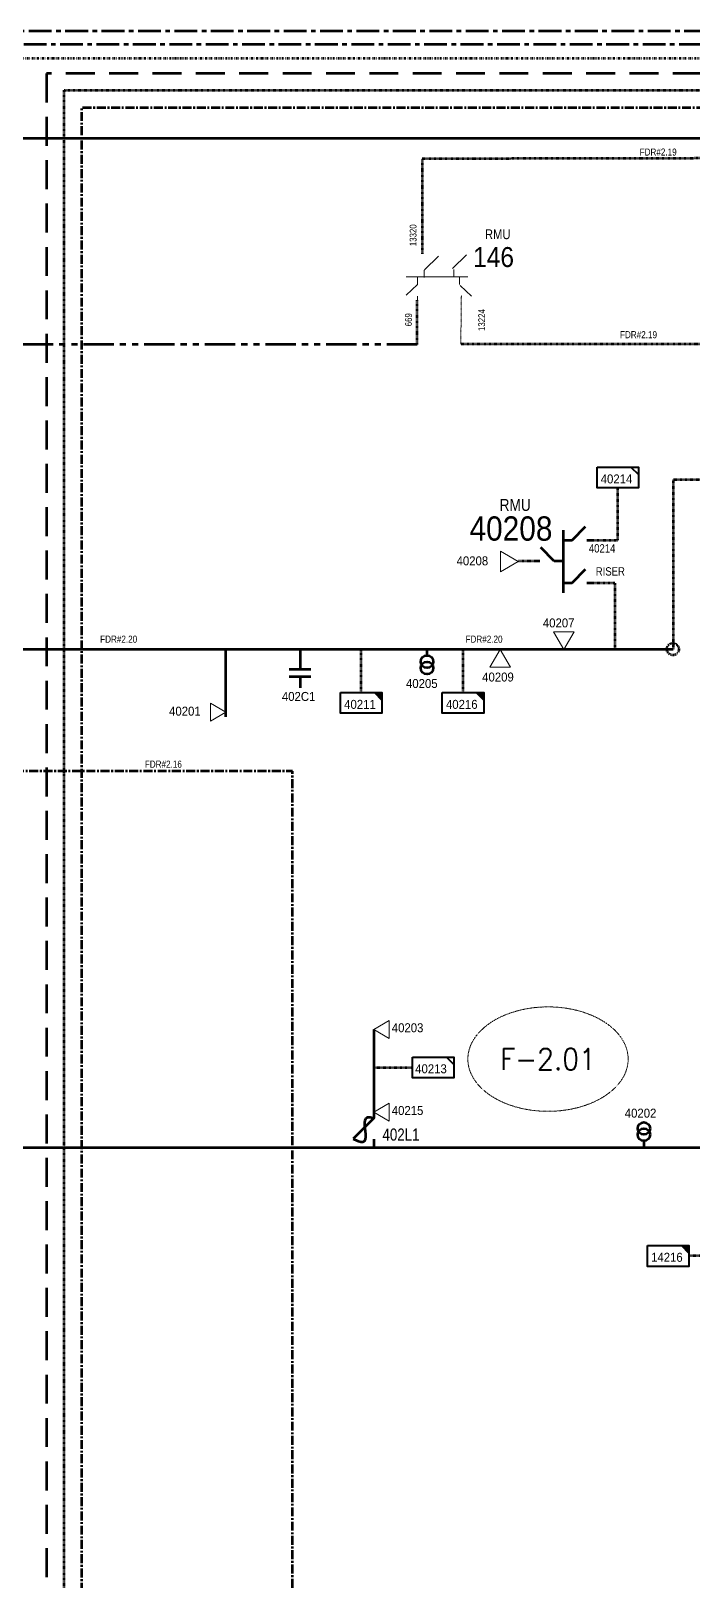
# Model space of a CAD drawing. Header units: metres. Extents: x 65984 to 144644, y -19036 to 23726.
# Drawn here: x 115430 to 115702, y 21754 to 22392 of the extents above; entities that cross this region are included whole.
import ezdxf
from ezdxf.enums import TextEntityAlignment as Align

# ---------------------------------------------------------------- set-up
doc = ezdxf.new("R2010")
doc.units = ezdxf.units.M
doc.header["$MEASUREMENT"] = 0
for name, pattern in [('( Center )', [2, 1.25, -0.25, 0.25, -0.25]), ('( Phantom )', [2.5, 1.25, -0.25, 0.25, -0.25, 0.25, -0.25]), ('DGN Style 3', [0.013877, 0, -0.013877]), ('DGN Style 6', [1.9, 0.7, -0.4, 0, -0.4, 0, -0.4]), ('HIDDEN2', [2381.25, 1587.5, -793.75])]:
    doc.linetypes.add(name, pattern=pattern)
doc.layers.get('0').update_dxf_attribs({"color": 95, "lineweight": 40})
for name, color, linetype, lineweight in [('CAPACITOR', 5, 'Continuous', 40), ('d_eos', 111, 'Continuous', 40), ('d_eos no', 121, 'Continuous', 40), ('d_fco', 5, 'Continuous', 40), ('d_fco text', 95, 'Continuous', 40), ('d_oh branch', 94, 'Continuous', 40), ('d_switch', 95, 'Continuous', 40), ('d_tf', 1, 'Continuous', 40), ('d_tf no', 6, 'Continuous', 40), ('d_tf_200', 1, 'Continuous', 40), ('d_ug cable', 95, 'Continuous', 40), ('d_ug main line', 95, 'Continuous', 40), ('d_unit sub', 7, 'Continuous', 40), ('FDR  1  16', 234, 'Continuous', 40), ('fedr no', 95, 'Continuous', 40), ('Level 37', 7, 'Continuous', 0), ('O H MAIN FEEDER', 4, 'Continuous', 100)]:
    doc.layers.add(name, color=color, linetype=linetype, lineweight=lineweight)
doc.styles.add('Style-Arial', font='arial.ttf')
doc.styles.add('Style-ENGINEERING', font='ENGINEERING.shx')
doc.styles.add('Style-msdefault', font='msdefault.shx')
doc.styles.add('Style-STANDARD', font='STANDARD.shx')

# ---------------------------------------------------------------- blocks, each defined once
blk = doc.blocks.new('*U654')
at = {"layer": 'CAPACITOR', "color": 5, "linetype": 'Continuous', "lineweight": 100}
for p, q in [((-6.4, -8.6), (-6.4, 8.6)), ((-0.7, -8.6), (-0.7, 8.6)), ((-6.4, 0), (-15, 0)), ((15, 0), (-0.7, 0))]:
    blk.add_line(p, q, dxfattribs=at)
blk = doc.blocks.new('TFU_4')
at = {"layer": 'd_tf_200', "color": 140, "linetype": 'Continuous', "lineweight": 53}
blk.add_line((0, 10), (0, 0), dxfattribs=at)
for centre in [(0, 30), (0, 20)]:
    blk.add_circle(centre, 10, dxfattribs=at)
blk = doc.blocks.new('TF_8')
at = {"color": 0, "linetype": 'ByBlock', "lineweight": -2}
blk.add_line((6.3, 4.95), (9.9, 1.35), dxfattribs=at)
blk.add_3dface([(-10.1, 4.95), (9.9, 4.95), (9.9, -5.05), (-10.1, -5.05)], dxfattribs=at)
blk = doc.blocks.new('exist.us-1000kva')
at = {"color": 0, "linetype": 'ByBlock', "lineweight": -2, "flags": 128}
blk.add_lwpolyline([(40, 12.9), (32.8, 20), (40, 20)], close=True, dxfattribs=at)
at = {"color": 0, "linetype": 'ByBlock', "lineweight": -2, "extrusion": (0, 0, -1)}
blk.add_solid([(-40, 12.9), (-32.8, 20), (-40, 20)], dxfattribs=at)
at = {"color": 0, "linetype": 'ByBlock', "lineweight": -2, "xscale": 2, "yscale": 2}
blk.add_blockref('TF_8', (20.2, 10.1), dxfattribs=at)
blk = doc.blocks.new('TFU_62')
at = {"layer": 'd_tf_200', "color": 191, "linetype": 'Continuous', "lineweight": 53}
blk.add_line((0, 10), (0, 0), dxfattribs=at)
for centre in [(0, 30), (0, 20)]:
    blk.add_circle(centre, 10, dxfattribs=at)
blk = doc.blocks.new('FUSE01')
at = {"color": 0, "linetype": 'ByBlock', "lineweight": -2}
blk.add_line((0, -17.15), (0, -22.55), dxfattribs=at)
at = {"color": 0, "linetype": 'ByBlock', "lineweight": -2, "flags": 128}
blk.add_lwpolyline([(0, 0.05), (0, -5.75), (-11.2, -16.95)], dxfattribs=at)
at = {"color": 0, "linetype": 'ByBlock', "lineweight": -2}
blk.add_open_spline([(-11.2, -16.95), (3.4, -25.35), (-11.6, -1.35), (0, -5.75)], degree=3, dxfattribs=at)
blk = doc.blocks.new('TRA1_5')
at = {"layer": 'd_tf', "color": 140, "linetype": 'Continuous', "lineweight": 0, "ltscale": 0.000215867, "flags": 128}
blk.add_lwpolyline([(10.1, -17), (0.1, 0), (-9.9, -17)], close=True, dxfattribs=at)
blk = doc.blocks.new('TRA1_4')
at = {"layer": 'd_tf', "color": 140, "linetype": 'Continuous', "lineweight": 0, "ltscale": 0.000215867, "xscale": 1.000046566207833, "yscale": 1.000046566207833, "zscale": 1.000046566207833, "rotation": 180}
blk.add_blockref('TRA1_5', (0, 0), dxfattribs=at)
blk = doc.blocks.new('TRA1_7')
at = {"layer": 'd_tf', "color": 191, "linetype": 'Continuous', "lineweight": 0, "ltscale": 0.000215867, "flags": 128}
blk.add_lwpolyline([(10.1, -17), (0.1, 0), (-9.9, -17)], close=True, dxfattribs=at)
blk = doc.blocks.new('TRA1_6')
at = {"layer": 'd_tf', "color": 191, "linetype": 'Continuous', "lineweight": 0, "ltscale": 0.000215867, "xscale": 1.000046566207833, "yscale": 1.000046566207833, "zscale": 1.000046566207833, "rotation": 180}
blk.add_blockref('TRA1_7', (0, 0), dxfattribs=at)
blk = doc.blocks.new('TRA1_539')
at = {"layer": 'd_tf', "color": 140, "linetype": 'Continuous', "lineweight": 0, "ltscale": 0.000215867, "flags": 128}
blk.add_lwpolyline([(10.1, -17.1), (0.1, -0.1), (-9.9, -17.1)], close=True, dxfattribs=at)
blk = doc.blocks.new('TRA1_538')
at = {"layer": 'd_tf', "color": 140, "linetype": 'Continuous', "lineweight": 0, "ltscale": 0.000215867, "xscale": 1.000046566207833, "yscale": 1.000046566207833, "zscale": 1.000046566207833, "rotation": 180}
blk.add_blockref('TRA1_539', (0, 0), dxfattribs=at)
blk = doc.blocks.new('TRA1_541')
at = {"layer": 'd_tf', "color": 140, "linetype": 'Continuous', "lineweight": 0, "ltscale": 0.000215867, "extrusion": (0, 0, -1), "flags": 128}
blk.add_lwpolyline([(-10.1, -17.1), (-0.1, -0.1), (9.9, -17.1)], close=True, dxfattribs=at)
blk = doc.blocks.new('TRA1_540')
at = {"layer": 'd_tf', "color": 140, "linetype": 'Continuous', "lineweight": 0, "ltscale": 0.000215867, "xscale": 1.000046566207833, "yscale": 1.000046566207833, "zscale": 1.000046566207833, "rotation": 180}
blk.add_blockref('TRA1_541', (0, 0), dxfattribs=at)

msp = doc.modelspace()

# ---------------------------------------------------------------- linework, layer by layer
at = {"layer": 'd_eos', "color": 7, "linetype": 'Continuous', "lineweight": 13, "ltscale": 0.587663}
for p, q in [((115592.1, 22293.23), (115597.86, 22298.82)), ((115603.64, 22293.79), (115609.4, 22299.38))]:
    msp.add_line(p, q, dxfattribs=at)
at = {"layer": 'd_eos', "color": 7, "linetype": 'Continuous', "lineweight": 13, "ltscale": 0.506023}
for p, q in [((115604.15, 22290.28), (115604.15, 22293.34)), ((115584.48, 22290.28), (115609.9, 22290.28)), ((115589.17, 22287.21), (115584.55, 22282.73)), ((115589.17, 22290.28), (115589.17, 22287.21)), ((115591.91, 22289.96), (115591.91, 22293.03)), ((115606.5, 22287.14), (115606.5, 22290.21)), ((115606.82, 22286.78), (115611.44, 22282.3)), ((115589.17, 22282.3), (115589.17, 22280.44))]:
    msp.add_line(p, q, dxfattribs=at)
at = {"layer": 'd_eos', "color": 7, "linetype": 'Continuous', "lineweight": 211, "ltscale": 0.54966}
for p, q in [((115649.27, 22186.05), (115649.27, 22160.14)), ((115653, 22181.86), (115658.44, 22187.48)), ((115645.54, 22173.16), (115640.09, 22178.78)), ((115649.27, 22181.86), (115653, 22181.86)), ((115658.96, 22181.86), (115661.23, 22181.86)), ((115639.57, 22173.16), (115637.3, 22173.16)), ((115649.26, 22173.16), (115645.54, 22173.16)), ((115652.99, 22164.27), (115658.44, 22169.88)), ((115649.27, 22164.27), (115652.99, 22164.27)), ((115658.96, 22164.27), (115661.23, 22164.27))]:
    msp.add_line(p, q, dxfattribs=at)
at = {"layer": 'd_oh branch', "color": 140, "linetype": 'Continuous', "lineweight": 100}
msp.add_line((115510.25, 22109.13), (115510.25, 22136.94), dxfattribs=at)
at = {"layer": 'd_oh branch', "color": 191, "linetype": 'Continuous', "lineweight": 100}
msp.add_line((115571.2, 21980.34), (115571.2, 21947.43), dxfattribs=at)
at = {"layer": 'd_ug cable', "color": 3, "linetype": 'DGN Style 3', "lineweight": 13}
msp.add_line((115607.28, 22282.67), (115607.06, 22262.52), dxfattribs=at)
at = {"layer": 'd_ug cable', "color": 140, "linetype": 'DGN Style 3', "lineweight": 140}
msp.add_line((115637.3, 22173.16), (115630.77, 22173.16), dxfattribs=at)
at = {"layer": 'd_ug cable', "color": 191, "linetype": 'DGN Style 3', "lineweight": 100}
msp.add_line((115571.2, 21964.71), (115587.16, 21964.71), dxfattribs=at)
at = {"layer": 'd_ug cable', "color": 3, "linetype": 'DGN Style 3', "lineweight": 100}
msp.add_line((115729.48, 21887.11), (115701.03, 21887.11), dxfattribs=at)
at = {"layer": 'd_ug cable', "color": 206, "linetype": 'DGN Style 3', "lineweight": 100, "flags": 128}
msp.add_lwpolyline([(116176.39, 20628.22), (116176.39, 20750.68), (116176.22, 20750.68), (116176.22, 20751.88), (115709.1, 20751.88), (115709.1, 20898.3), (115443.65, 20898.3), (115443.65, 22367.11), (125153.08, 22367.11), (125153.08, 21679.5), (125516.2, 21679.5), (125516.2, 21661.2)], dxfattribs=at)
at = {"layer": 'd_ug cable', "color": 80, "linetype": 'DGN Style 3', "lineweight": 140, "flags": 128}
for points in [[(116512.44, 22340.57), (115591.01, 22338.89)], [(115591.23, 22299.74), (115591.24, 22338.81)], [(115589.12, 22262.42), (115589.12, 22280.88)], [(115748.3, 22262.52), (115607.06, 22262.52)]]:
    msp.add_lwpolyline(points, dxfattribs=at)
at = {"layer": 'd_ug cable', "color": 140, "linetype": 'DGN Style 3', "lineweight": 140, "flags": 128}
for points in [[(115746.85, 22206.76), (115694.51, 22206.76), (115694.51, 22136.8)], [(115660.1, 22181.86), (115671.71, 22181.86), (115671.71, 22203.4)], [(115661.23, 22164.27), (115670.53, 22164.27), (115670.53, 22136.84)]]:
    msp.add_lwpolyline(points, dxfattribs=at)
at = {"layer": 'd_ug cable', "color": 140, "linetype": 'DGN Style 3', "lineweight": 100, "flags": 128}
for points in [[(115566.01, 22119.11), (115566.01, 22136.8)], [(115607.97, 22119.11), (115607.97, 22136.8)]]:
    msp.add_lwpolyline(points, dxfattribs=at)
at = {"layer": 'd_ug cable', "color": 140, "linetype": 'DGN Style 3', "lineweight": 100}
msp.add_circle((115694.4, 22136.99), 2.49, dxfattribs=at)
at = {"layer": 'd_ug main line', "color": 36, "linetype": 'HIDDEN2', "lineweight": 70, "ltscale": 0.0075}
msp.add_lwpolyline([(125386.09, 22374.01), (115436.35, 22374.01), (115436.35, 20892.06), (115702.37, 20892.06), (115702.37, 20746.44), (116184.6, 20746.44), (116184.6, 20578.3), (116242, 20578.3), (116242, 20553.61)], dxfattribs=at)
at = {"layer": 'd_ug main line', "color": 174, "linetype": '( Center )', "lineweight": 140, "ltscale": 2.94, "flags": 128}
msp.add_lwpolyline([(125145.17, 22359.87), (115450.76, 22359.87), (115450.76, 20910.03), (116755.35, 20910.03), (116755.35, 20829.41)], dxfattribs=at)
at = {"layer": 'd_ug main line', "color": 80, "linetype": '( Phantom )', "lineweight": 158, "ltscale": 10, "flags": 128}
msp.add_lwpolyline([(115589.12, 22262.42), (113726.25, 22262.62), (113726.25, 22029.35)], dxfattribs=at)
at = {"layer": 'd_ug main line', "color": 234, "linetype": '( Center )', "lineweight": 158, "ltscale": 2.94, "flags": 128}
msp.add_lwpolyline([(115537.69, 21709.35), (115537.69, 22086.76), (113243.69, 22086.76), (113243.69, 22047.62)], dxfattribs=at)
at = {"layer": 'FDR  1  16', "color": 30, "linetype": '( Center )', "lineweight": 106, "ltscale": 7.500037, "flags": 128}
msp.add_lwpolyline([(114989.91, 20379.15), (114989.91, 20383.49), (114490.69, 20383.49), (114490.69, 22391.54), (122508.29, 22391.54), (122508.29, 22028.88)], dxfattribs=at)
at = {"layer": 'FDR  1  16', "color": 1, "linetype": '( Center )', "lineweight": 70, "ltscale": 7.500037, "flags": 128}
msp.add_lwpolyline([(115013.01, 20327.78), (115013.01, 20397.59), (114501.68, 20397.59), (114501.68, 22386.17), (125172.75, 22386.17), (125172.75, 21502.07), (125488.92, 21502.07)], dxfattribs=at)
at = {"layer": 'FDR  1  16', "color": 30, "linetype": 'DGN Style 6', "lineweight": 70, "flags": 128}
msp.add_lwpolyline([(125349.75, 21236.28), (125349.75, 21221.49), (125166.12, 21221.49), (125166.12, 22380.22), (114512.89, 22380.22), (114512.89, 20408.44), (115057.63, 20408.44), (115057.63, 20185.04)], dxfattribs=at)
at = {"layer": 'fedr no', "color": 82, "linetype": 'DGN Style 3', "lineweight": 13, "true_color": 0x1dc70e}
msp.add_ellipse((115642.98, 21968.18), major_axis=(33.02, 0), ratio=0.651175, dxfattribs=at)
at = {"layer": 'O H MAIN FEEDER', "color": 140, "lineweight": 211, "ltscale": 30}
msp.add_line((115694.51, 22136.8), (113351.94, 22136.8), dxfattribs=at)
at = {"layer": 'O H MAIN FEEDER', "color": 191, "lineweight": 211, "ltscale": 0.00735}
msp.add_line((113913.93, 21931.8), (115768.42, 21931.84), dxfattribs=at)
at = {"layer": 'O H MAIN FEEDER', "color": 80, "lineweight": 211, "ltscale": 30, "flags": 128}
msp.add_lwpolyline([(117305.58, 22308.62), (117331.17, 22308.62), (117331.17, 22347.22), (113698.36, 22347.3)], dxfattribs=at)

# ---------------------------------------------------------------- block references
at = {"layer": 'CAPACITOR', "color": 5, "linetype": 'Continuous', "lineweight": 100, "xscale": 0.5234495335562448, "yscale": 0.5234495335562448, "zscale": 0.5234495335562448, "rotation": 89.99999999999997}
msp.add_blockref('*U654', (115540.83, 22128.93), dxfattribs=at)
at = {"layer": 'd_fco', "color": 191, "linetype": 'Continuous', "lineweight": 100, "xscale": 0.75758013337099, "yscale": 0.75758013337099, "zscale": 0.1205302691593963, "rotation": 359.9999150855069}
msp.add_blockref('FUSE01', (115571.2, 21948.25), dxfattribs=at)
at = {"layer": 'd_tf', "color": 140, "linetype": 'Continuous', "lineweight": 0, "ltscale": 0.000215867}
for name, p, xscale, yscale, zscale, rotation in [('TRA1_538', (115630.77, 22173.16), 0.4267622666565714, 0.4267622666565714, 0.4267622666565714, 90.00000000000001), ('TRA1_4', (115510.25, 22111.09), 0.37, 0.37, 0.37, 90)]:
    msp.add_blockref(name, p, dxfattribs=dict(at, xscale=xscale, yscale=yscale, zscale=zscale, rotation=rotation))
at = {"layer": 'd_tf', "color": 140, "linetype": 'Continuous', "lineweight": 0, "ltscale": 0.000215867, "xscale": 0.4267622666565714, "yscale": 0.4267622666565714, "zscale": 0.4267622666565714}
msp.add_blockref('TRA1_538', (115649.55, 22136.82), dxfattribs=at)
at = {"layer": 'd_tf', "color": 140, "linetype": 'Continuous', "lineweight": 0, "ltscale": 0.000215867, "extrusion": (0, 0, -1), "xscale": 0.4267622666565712, "yscale": 0.4267622666565712, "zscale": 0.4267622666565712, "rotation": 180}
msp.add_blockref('TRA1_540', (-115623.36, 22136.86), dxfattribs=at)
at = {"layer": 'd_tf', "color": 191, "linetype": 'Continuous', "lineweight": 0, "ltscale": 0.000215867, "xscale": 0.37, "yscale": 0.37, "zscale": 0.37, "rotation": 270}
for p in [(115571.21, 21980.32), (115571.21, 21946.25), (115571.21, 21946.25)]:
    msp.add_blockref('TRA1_6', p, dxfattribs=at)
at = {"layer": 'd_tf_200', "color": 140, "linetype": 'Continuous', "lineweight": 53, "xscale": 0.2560573599939425, "yscale": 0.2560573599939425, "zscale": 0.2560573599939425, "rotation": 179.9999999999999}
msp.add_blockref('TFU_4', (115593.15, 22136.93), dxfattribs=at)
at = {"layer": 'd_tf_200', "color": 191, "linetype": 'Continuous', "lineweight": 53, "xscale": 0.2560573599939432, "yscale": 0.2560573599939432, "zscale": 0.2560573599939432, "rotation": 359.9999999999999}
msp.add_blockref('TFU_62', (115682.48, 21931.96), dxfattribs=at)
at = {"layer": 'd_unit sub', "color": 140, "linetype": 'Continuous', "lineweight": 40, "zscale": 0.4267622666565712, "rotation": 359.9999999999999}
for name, p, xscale, yscale in [('TF_8', (115671.79, 22207.71), 0.8535245333131425, 0.8535245333131425), ('exist.us-1000kva', (115557.48, 22110.58), 0.4267622666565712, 0.4267622666565712), ('exist.us-1000kva', (115599.43, 22110.58), 0.4267622666565712, 0.4267622666565712)]:
    msp.add_blockref(name, p, dxfattribs=dict(at, xscale=xscale, yscale=yscale))
at = {"layer": 'd_unit sub', "color": 191, "linetype": 'Continuous', "lineweight": 40, "xscale": 0.8535245333131425, "yscale": 0.8535245333131425, "zscale": 0.4267622666565712, "rotation": 359.9999999999999}
msp.add_blockref('TF_8', (115595.78, 21964.76), dxfattribs=at)
at = {"layer": 'd_unit sub', "color": 3, "linetype": 'Continuous', "lineweight": 40, "xscale": 0.4267622666565712, "yscale": 0.4267622666565712, "zscale": 0.4267622666565712, "rotation": 359.9999999999999}
msp.add_blockref('exist.us-1000kva', (115683.96, 21882.84), dxfattribs=at)

# ---------------------------------------------------------------- texts
at = {"layer": 'd_eos no', "color": 7, "linetype": 'Continuous', "lineweight": 13, "style": 'Style-Arial', "width": 0.88}
msp.add_text('146', height=8.226, dxfattribs=at).set_placement((115612.1, 22302.56), align=Align.TOP_LEFT)
at = {"layer": 'd_eos no', "color": 7, "linetype": 'Continuous', "lineweight": 140, "style": 'Style-Arial', "width": 0.88}
msp.add_text('40208', height=10, dxfattribs=at).set_placement((115610.63, 22191.66), align=Align.TOP_LEFT)
at = {"layer": 'd_fco text', "color": 191, "linetype": 'Continuous', "lineweight": 80, "style": 'Style-msdefault', "width": 0.82}
msp.add_text('402L1', height=5, rotation=0.03376, dxfattribs=at).set_placement((115574.79, 21939.6), align=Align.TOP_LEFT)
at = {"layer": 'd_switch', "color": 2, "linetype": 'Continuous', "lineweight": 30, "style": 'Style-msdefault', "width": 0.857143}
for s, p in [('FDR#2.19', (115680.73, 22343.14)), ('FDR#2.19', (115672.64, 22267.93)), ('FDR#2.19', (115672.64, 22267.93)), ('FDR#2.20', (115458.48, 22142.56)), ('FDR#2.20', (115609.01, 22142.56)), ('FDR#2.16', (115476.89, 22091.09))]:
    msp.add_text(s, height=2.92, dxfattribs=at).set_placement(p, align=Align.TOP_LEFT)
at = {"layer": 'd_switch', "color": 194, "linetype": 'Continuous', "lineweight": 13, "style": 'Style-ENGINEERING', "width": 0.857143}
for s, p in [('13320', (115588.8, 22302.93)), ('669', (115586.92, 22269.93)), ('13224', (115617.05, 22267.99))]:
    msp.add_text(s, height=2.821, rotation=89.99248, dxfattribs=at).set_placement(p)
at = {"layer": 'd_switch', "color": 194, "linetype": 'Continuous', "lineweight": 30, "style": 'Style-ENGINEERING', "width": 0.857143}
msp.add_text('40214', height=3.43, dxfattribs=at).set_placement((115659.81, 22180.21), align=Align.TOP_LEFT)
msp.add_text('RISER', height=3.43, dxfattribs=at).set_placement((115674.66, 22170.72), align=Align.TOP_RIGHT)
at = {"layer": 'd_tf no', "color": 140, "linetype": 'Continuous', "lineweight": 40, "style": 'Style-msdefault', "width": 0.945946}
for s, p in [('40214', (115664.69, 22208.92)), ('40209', (115615.86, 22127.35)), ('40205', (115584.48, 22124.69)), ('40211', (115559, 22116.1)), ('40216', (115600.95, 22116.1))]:
    msp.add_text(s, height=3.7, dxfattribs=at).set_placement(p, align=Align.TOP_LEFT)
for s, p in [('40208', (115605.32, 22171.5)), ('40207', (115640.87, 22145.94)), ('402C1', (115533.35, 22115.66)), ('40201', (115486.87, 22109.61))]:
    msp.add_text(s, height=3.7, dxfattribs=at).set_placement(p)
at = {"layer": 'd_tf no', "color": 191, "linetype": 'Continuous', "lineweight": 40, "style": 'Style-msdefault', "width": 0.945946}
for s, p in [('40203', (115578.62, 21982.94)), ('40213', (115588.27, 21966.04)), ('40215', (115578.62, 21948.87)), ('40202', (115674.6, 21947.78))]:
    msp.add_text(s, height=3.7, dxfattribs=at).set_placement(p, align=Align.TOP_LEFT)
at = {"layer": 'd_tf no', "color": 3, "linetype": 'Continuous', "lineweight": 40, "style": 'Style-msdefault', "width": 0.945946}
msp.add_text('14216', height=3.7, dxfattribs=at).set_placement((115685.45, 21888.43), align=Align.TOP_LEFT)
at = {"layer": 'fedr no', "color": 6, "linetype": 'Continuous', "lineweight": 40, "insert": (115642.98, 21968.18), "char_height": 8.852, "attachment_point": 5, "style": 'Style-STANDARD'}
msp.add_mtext('F-2.01', dxfattribs=at)
at = {"layer": 'Level 37', "color": 7, "linetype": 'Continuous', "lineweight": 13, "style": 'Style-msdefault', "width": 0.86}
msp.add_text('RMU', height=4.031, dxfattribs=at).set_placement((115616.99, 22309.85), align=Align.TOP_LEFT)
at = {"layer": 'Level 37', "color": 7, "linetype": 'Continuous', "lineweight": 100, "style": 'Style-msdefault', "width": 0.86}
msp.add_text('RMU', height=4.9, dxfattribs=at).set_placement((115623.05, 22198.82), align=Align.TOP_LEFT)

doc.saveas('drawing.dxf')
